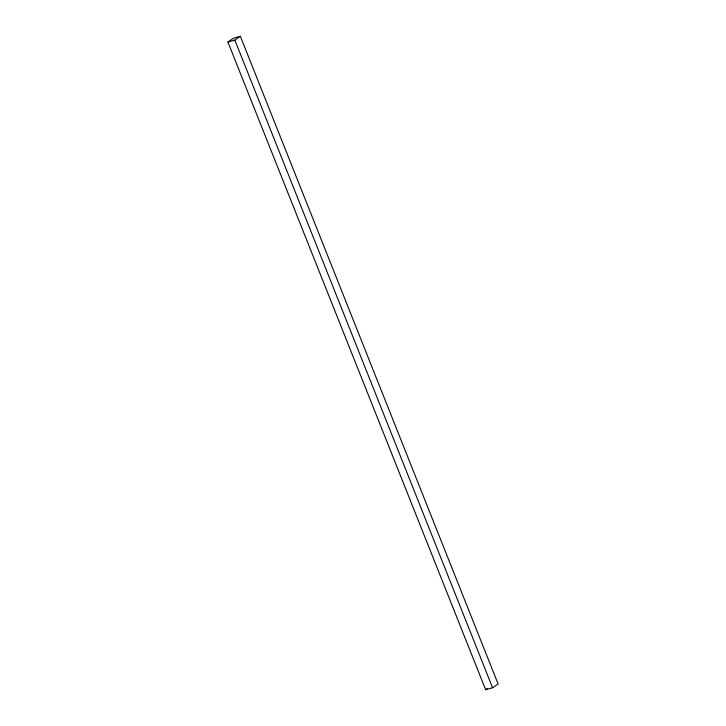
<?xml version="1.0" encoding="UTF-8"?>
<svg xmlns="http://www.w3.org/2000/svg" width="726" height="726" viewBox="0 0 726 726"><rect width="100%" height="100%" fill="white"/><g stroke="black" fill="none" stroke-linecap="round" stroke-linejoin="round"><path stroke-width="1.09" d="M227.9 42.026L233.427 38.242L240.36 36.3L498.1 683.974L492.573 687.758L485.64 689.7L227.9 42.026L234.834 40.084L240.36 36.3M485.64 689.7L487.482 688.439M234.834 40.084L492.573 687.758"/></g></svg>
